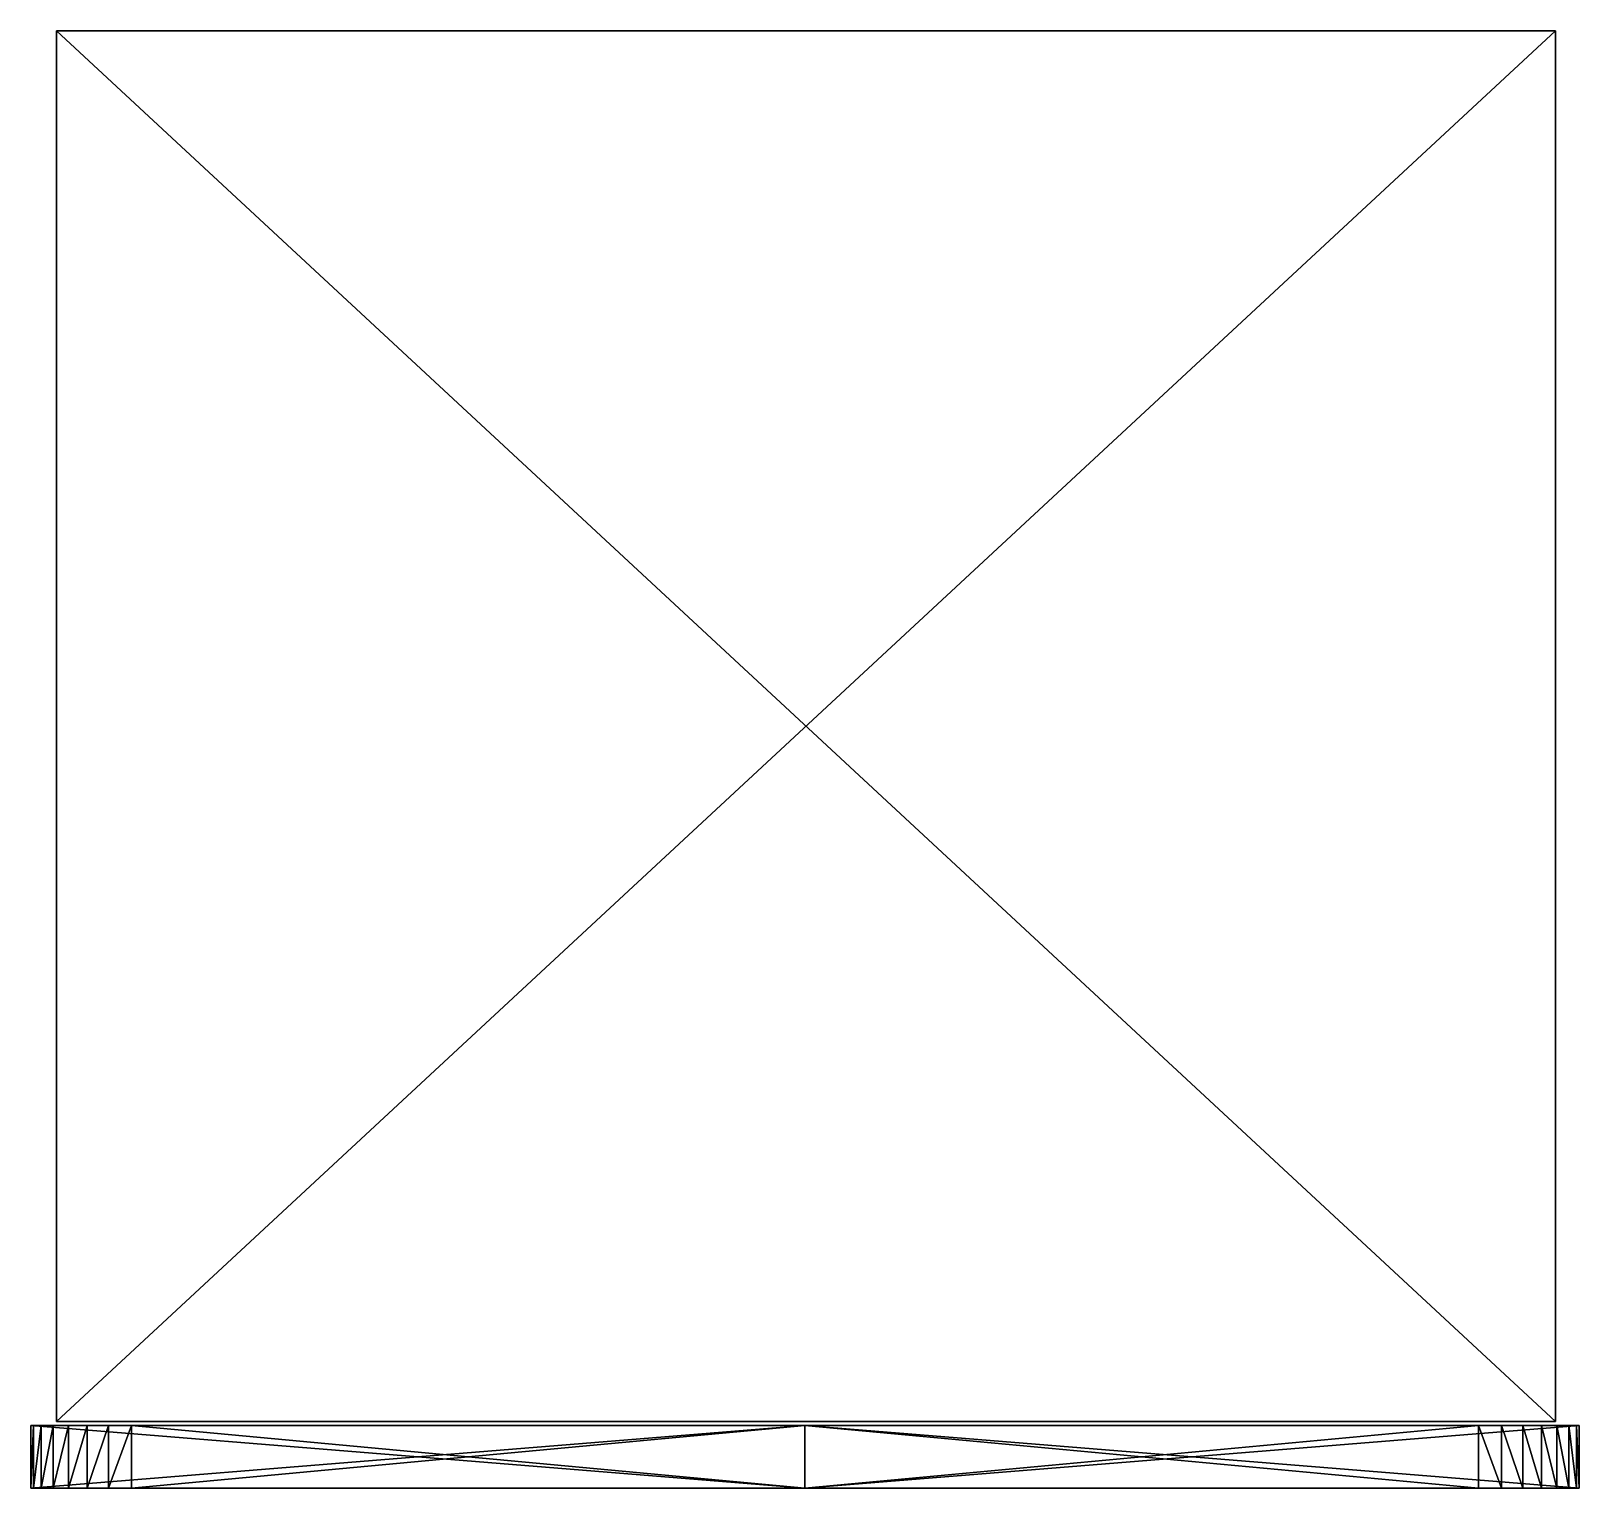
# Model space of a CAD drawing. Header units: centimetres. Extents: x -248 to 248, y -234 to 234.
import ezdxf

# ---------------------------------------------------------------- set-up
doc = ezdxf.new("R2010")
doc.units = ezdxf.units.CM
doc.layers.add('beige', color=7, linetype='Continuous', true_color=0x9a9ae5)
doc.layers.add('grey', color=7, linetype='Continuous', true_color=0x9a9ae5)

msp = doc.modelspace()

# ---------------------------------------------------------------- meshes
at = {"layer": 'beige', "color": 93, "true_color": 0x57e157}
mesh = msp.add_polyface(dxfattribs=at)
corners = [(216.1, -213.68, -492.29), (223.49, -213.68, -491.44), (223.49, -233.68, -491.44), (216.1, -233.68, -492.29), (230.28, -213.68, -489.01), (230.28, -233.68, -489.01), (236.27, -213.68, -485.2), (236.27, -233.68, -485.2), (241.27, -213.68, -480.2), (241.27, -233.68, -480.2), (245.08, -213.68, -474.21), (245.08, -233.68, -474.21), (247.51, -213.68, -467.43), (247.51, -233.68, -467.43), (248.36, -213.68, -460.03), (248.36, -233.68, -460.03), (248.36, -213.68, 472.38), (248.36, -233.68, 472.38), (216.1, -213.68, 504.64), (223.49, -213.68, 503.78), (230.28, -213.68, 501.36), (236.27, -213.68, 497.55), (241.27, -213.68, 492.55), (245.08, -213.68, 486.56), (247.51, -213.68, 479.77), (247.51, -233.68, 479.77), (245.08, -233.68, 486.56), (241.27, -233.68, 492.55), (236.27, -233.68, 497.55), (230.28, -233.68, 501.36), (223.49, -233.68, 503.78), (216.1, -233.68, 504.64), (248.36, -213.68, 302.87), (248.36, -233.68, 302.87), (248.36, -213.68, 82.4), (248.36, -233.68, 82.4), (248.36, -213.68, 297.67), (248.36, -233.68, 297.67), (248.36, -213.68, 87.6), (248.36, -233.68, 87.6), (0, -213.68, 504.64), (0, -233.68, -492.29), (0, -213.68, 297.67), (0, -233.68, 82.4), (0, -213.68, 87.6), (0, -233.68, 87.6), (0, -213.68, -492.29), (-216.1, -213.68, -492.29), (-223.49, -213.68, -491.44), (-223.49, -233.68, -491.44), (-216.1, -233.68, -492.29), (-230.28, -213.68, -489.01), (-230.28, -233.68, -489.01), (-236.27, -213.68, -485.2), (-236.27, -233.68, -485.2), (-241.27, -213.68, -480.2), (-241.27, -233.68, -480.2), (-245.08, -213.68, -474.21), (-245.08, -233.68, -474.21), (-247.51, -213.68, -467.43), (-247.51, -233.68, -467.43), (-248.36, -213.68, -460.03), (-248.36, -233.68, -460.03), (-248.36, -213.68, 82.4), (-248.36, -233.68, 82.4), (0, -213.68, 82.4), (-216.1, -213.68, 504.64), (-216.1, -233.68, 504.64), (-223.49, -233.68, 503.78), (-223.49, -213.68, 503.78), (-230.28, -233.68, 501.36), (-230.28, -213.68, 501.36), (-236.27, -233.68, 497.55), (-236.27, -213.68, 497.55), (-241.27, -233.68, 492.55), (-241.27, -213.68, 492.55), (-245.08, -233.68, 486.56), (-245.08, -213.68, 486.56), (-247.51, -233.68, 479.77), (-247.51, -213.68, 479.77), (-248.36, -233.68, 472.38), (-248.36, -213.68, 472.38), (-248.36, -213.68, 302.87), (-248.36, -233.68, 302.87), (0, -233.68, 504.64), (0, -233.68, 302.87), (-248.36, -213.68, 87.6), (-248.36, -213.68, 297.67), (-248.36, -233.68, 297.67), (-248.36, -233.68, 87.6), (0, -233.68, 297.67), (0, -213.68, 302.87)]
mesh.append_faces([[corners[k] for k in face] for face in [(8, 4, 0), (0, 65, 14), (8, 0, 14), (13, 35, 41), (13, 41, 2), (13, 2, 7), (17, 26, 28), (17, 28, 30), (17, 30, 84), (18, 20, 22), (18, 22, 24), (18, 24, 32), (61, 65, 47), (47, 51, 55), (61, 47, 55), (41, 64, 60), (49, 41, 60), (54, 49, 60), (72, 76, 80), (68, 72, 80), (84, 68, 80), (75, 71, 66), (79, 75, 66), (82, 79, 66)]], dxfattribs={"vtx0": -1, "vtx1": -1, "vtx2": -1, "color": 93})
mesh.append_faces([[corners[k] for k in face] for face in [(8, 14, 12), (13, 7, 9), (17, 84, 85), (18, 32, 91)]], dxfattribs={"vtx0": -1, "vtx2": -1, "color": 93})
mesh.append_faces([[corners[k] for k in face] for face in [(10, 8, 12), (11, 13, 9), (33, 17, 85), (40, 18, 91), (57, 59, 55), (58, 56, 60), (83, 85, 80), (40, 91, 66)]], dxfattribs={"vtx1": -1, "color": 93})
mesh.append_faces([[corners[k] for k in face] for face in [(59, 61, 55), (56, 54, 60), (85, 84, 80), (91, 82, 66)]], dxfattribs={"vtx1": -1, "vtx2": -1, "color": 93})
mesh.append_faces([[corners[k] for k in face] for face in [(2, 3, 0), (0, 1, 2), (5, 2, 1), (1, 4, 5), (7, 5, 4), (4, 6, 7), (9, 7, 6), (6, 8, 9), (11, 9, 8), (8, 10, 11), (13, 11, 10), (10, 12, 13), (15, 13, 12), (12, 14, 15), (34, 35, 15), (15, 14, 34), (8, 6, 4), (4, 1, 0), (0, 46, 65), (65, 34, 14), (13, 15, 35), (35, 43, 41), (41, 3, 2), (2, 5, 7), (30, 19, 18), (18, 31, 30), (29, 20, 19), (19, 30, 29), (28, 21, 20), (20, 29, 28), (27, 22, 21), (21, 28, 27), (26, 23, 22), (22, 27, 26), (25, 24, 23), (23, 26, 25), (17, 16, 24), (24, 25, 17), (16, 17, 33), (33, 32, 16), (17, 25, 26), (26, 27, 28), (28, 29, 30), (30, 31, 84), (36, 37, 39), (39, 38, 36), (37, 90, 45), (45, 39, 37), (85, 91, 32), (32, 33, 85), (42, 90, 37), (37, 36, 42), (45, 44, 38), (38, 39, 45), (65, 43, 35), (35, 34, 65), (31, 18, 40), (40, 84, 31), (18, 19, 20), (20, 21, 22), (22, 23, 24), (24, 16, 32), (36, 38, 44), (44, 42, 36), (0, 3, 41), (41, 46, 0), (49, 48, 47), (47, 50, 49), (52, 51, 48), (48, 49, 52), (54, 53, 51), (51, 52, 54), (56, 55, 53), (53, 54, 56), (58, 57, 55), (55, 56, 58), (60, 59, 57), (57, 58, 60), (62, 61, 59), (59, 60, 62), (63, 61, 62), (62, 64, 63), (61, 63, 65), (65, 46, 47), (47, 48, 51), (51, 53, 55), (54, 52, 49), (49, 50, 41), (41, 43, 64), (64, 62, 60), (68, 67, 66), (66, 69, 68), (70, 68, 69), (69, 71, 70), (72, 70, 71), (71, 73, 72), (74, 72, 73), (73, 75, 74), (76, 74, 75), (75, 77, 76), (78, 76, 77), (77, 79, 78), (80, 78, 79), (79, 81, 80), (81, 82, 83), (83, 80, 81), (84, 67, 68), (68, 70, 72), (72, 74, 76), (76, 78, 80), (87, 86, 89), (89, 88, 87), (88, 89, 45), (45, 90, 88), (85, 83, 82), (82, 91, 85), (42, 87, 88), (88, 90, 42), (45, 89, 86), (86, 44, 45), (65, 63, 64), (64, 43, 65), (67, 84, 40), (40, 66, 67), (82, 81, 79), (79, 77, 75), (75, 73, 71), (71, 69, 66), (87, 42, 44), (44, 86, 87), (47, 46, 41), (41, 50, 47)]], dxfattribs={"vtx2": -1, "color": 93})
at = {"layer": 'grey', "color": 93, "true_color": 0x57e157}
mesh = msp.add_polyface(dxfattribs=at)
corners = [(240.83, 233.68, 485.08), (-240.2, 233.68, 485.08), (-240.2, 233.68, -504.64), (240.83, 233.68, -504.64), (240.83, -212.38, 485.08), (-240.2, -212.38, 485.08), (-240.2, -212.38, -504.64), (240.83, -212.38, -504.64)]
mesh.append_faces([[corners[k] for k in face] for face in [(5, 4, 0), (0, 1, 5), (6, 5, 1), (1, 2, 6), (7, 6, 2), (2, 3, 7), (4, 7, 3), (3, 0, 4), (2, 1, 0), (0, 3, 2), (4, 5, 6), (6, 7, 4)]], dxfattribs={"vtx2": -1, "color": 93})

doc.saveas('drawing.dxf')
